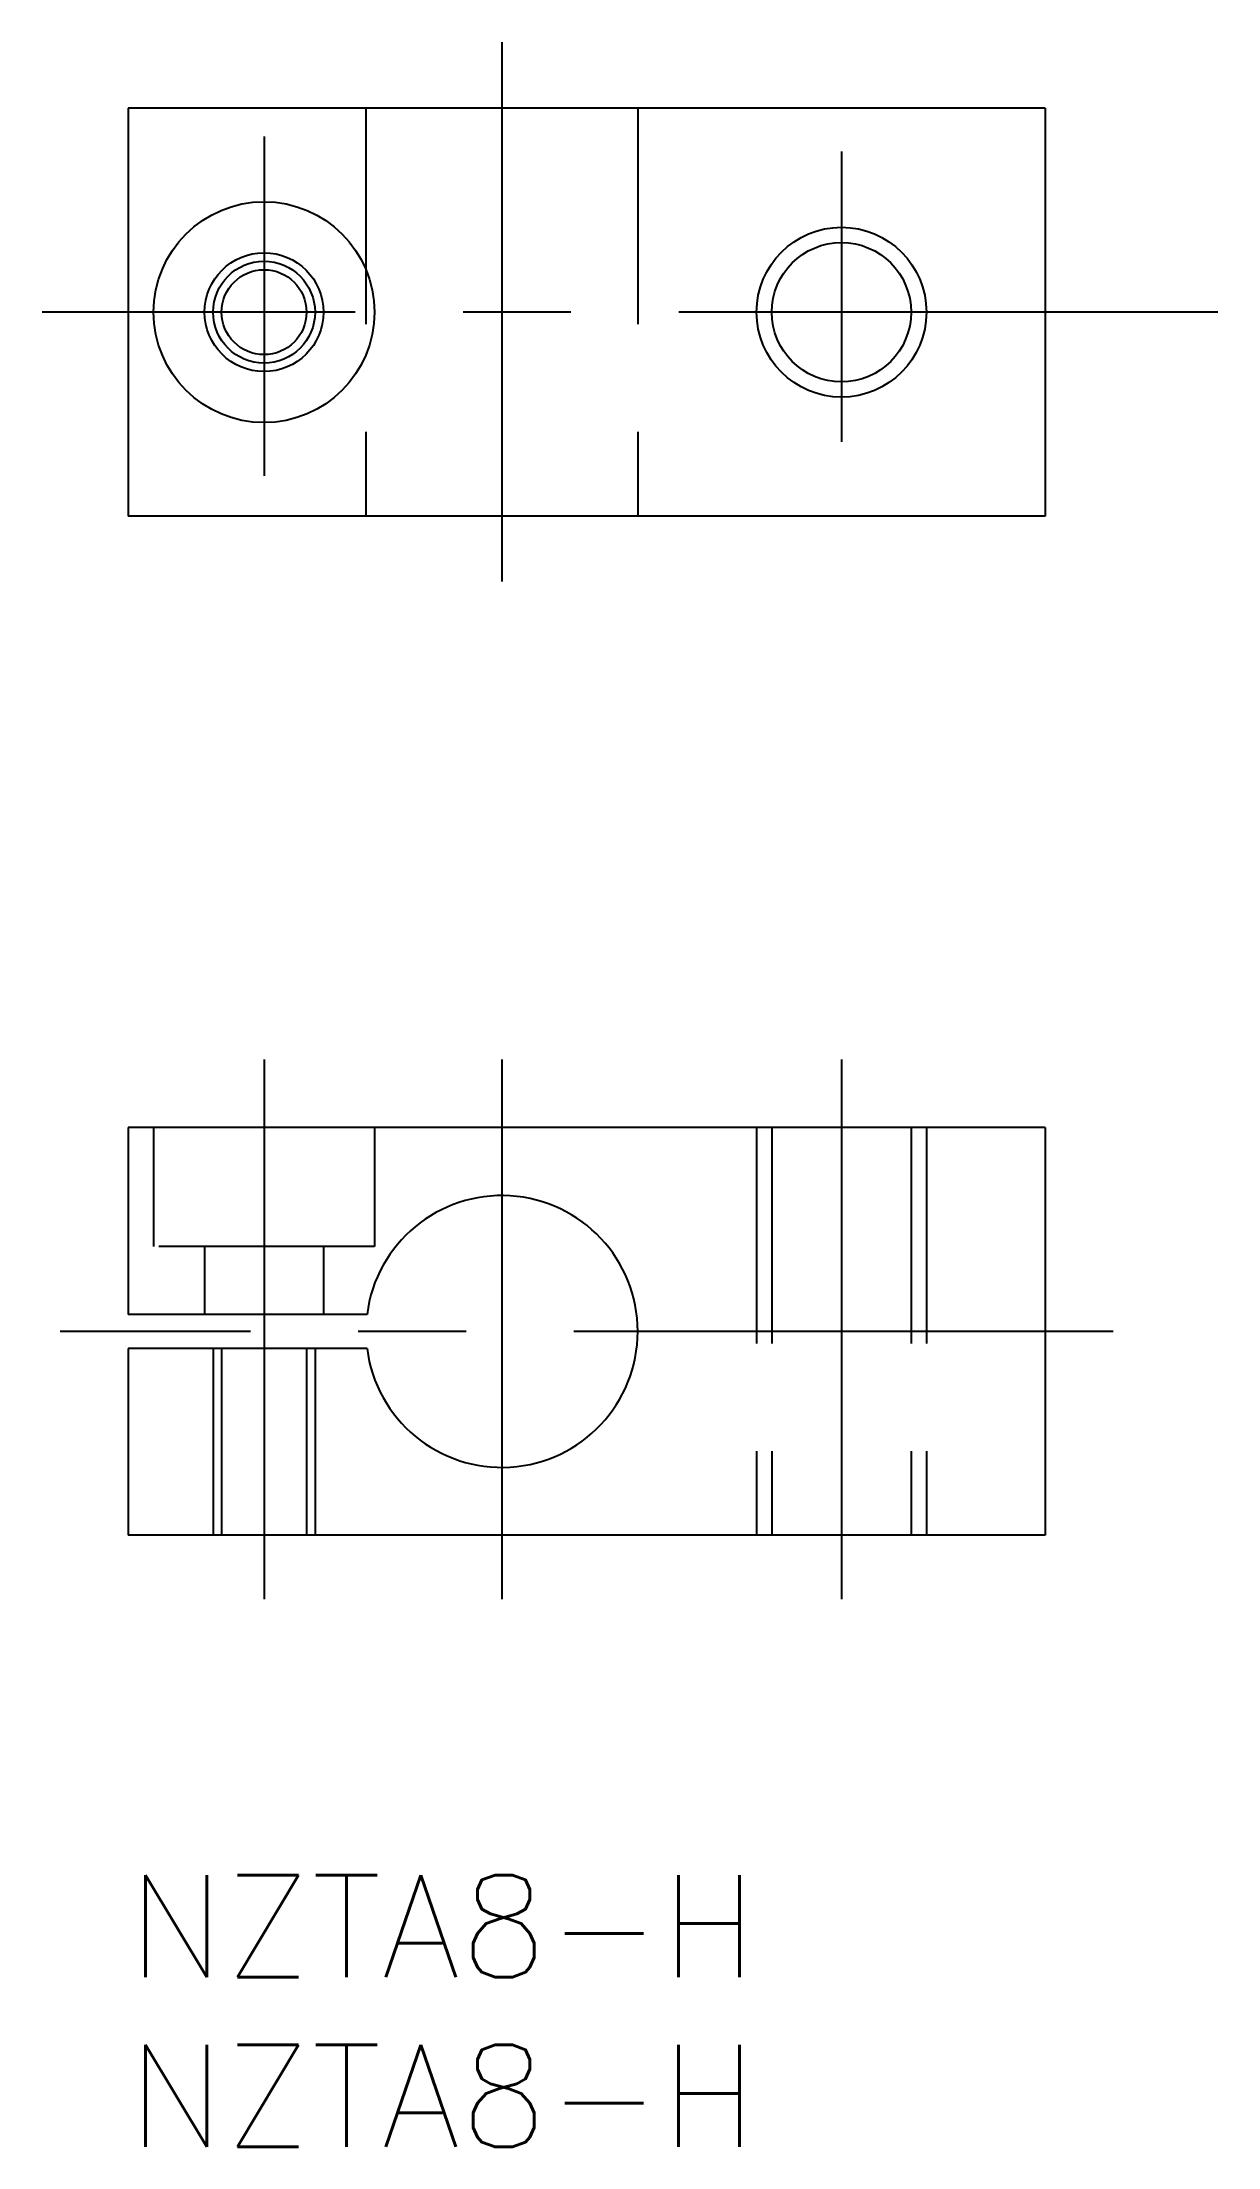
# Model space of a CAD drawing. Extents: x -2.5 to 32.1, y -8 to 53.9.
import ezdxf

# ---------------------------------------------------------------- set-up
doc = ezdxf.new("R2010")
doc.units = 0
doc.header["$LTSCALE"] = 0.5
doc.linetypes.add('CENTER', pattern=[50.8, 31.75, -6.35, 6.35, -6.35])
doc.linetypes.add('DASHED', pattern=[19.05, 12.7, -6.35])
for name, color, linetype in [('MSM_CENTER', 1, 'CENTER'), ('MSM_CONTINUOUS', 7, 'CONTINUOUS'), ('MSM_DASHED', 4, 'DASHED'), ('MSM_NARROW', 5, 'CONTINUOUS'), ('MSM_PART_NUMBER', 7, 'CONTINUOUS')]:
    doc.layers.add(name, color=color, linetype=linetype)
doc.styles.get("Standard").update_dxf_attribs({"font": 'txt.shx', "height": 1, "bigfont": 'bigfont.shx'})

# ---------------------------------------------------------------- blocks, each defined once
blk = doc.blocks.new('*U27')
at = {"layer": 'MSM_PART_NUMBER'}
blk.add_text('NZTA8-H', height=3, dxfattribs=at).set_placement((0, -3))
blk = doc.blocks.new('*U28')
at = {"layer": 'MSM_PART_NUMBER'}
blk.add_text('NZTA8-H', height=3, dxfattribs=at).set_placement((0, -8))

msp = doc.modelspace()

# ---------------------------------------------------------------- linework, layer by layer
at = {"layer": 'MSM_CENTER'}
for p, q in [((11, 53.949115), (11, 36.742427)), ((4, 51.173843), (4, 41.182863)), ((21, 50.729799), (21, 42.181961)), ((32.082494, 46), (-2.534989, 46)), ((4, 24), (4, 8)), ((11, 24), (11, 8)), ((21, 24), (21, 8)), ((29, 16), (-2, 16))]:
    msp.add_line(p, q, dxfattribs=at)
at = {"layer": 'MSM_CONTINUOUS'}
for p, q in [((0, 52), (0, 40)), ((27, 52), (0, 52)), ((27, 52), (27, 40)), ((27, 40), (0, 40)), ((0, 22), (0, 16.5)), ((27, 22), (0, 22)), ((27, 22), (27, 10)), ((7.031373, 16.5), (0, 16.5)), ((0, 15.5), (0, 10)), ((7.031373, 15.5), (0, 15.5)), ((27, 10), (0, 10))]:
    msp.add_line(p, q, dxfattribs=at)
for centre, radius in [((4, 46), 3.25), ((4, 46), 1.75), ((21, 46), 2.05), ((4, 46), 1.25)]:
    msp.add_circle(centre, radius, dxfattribs=at)
msp.add_arc((11, 16), 4, 187.180756, 172.819244, dxfattribs=at)
at = {"layer": 'MSM_DASHED'}
for p, q in [((7, 52), (7, 40)), ((15, 52), (15, 40)), ((0.75, 22), (0.75, 18.5)), ((7.25, 22), (7.25, 18.5)), ((18.5, 22), (18.5, 10)), ((18.95, 22), (18.95, 10)), ((23.05, 22), (23.05, 10)), ((23.5, 22), (23.5, 10)), ((7.25, 18.5), (0.75, 18.5)), ((2.25, 18.5), (2.25, 16.5)), ((5.75, 18.5), (5.75, 16.5)), ((2.5, 15.5), (2.5, 10)), ((2.75, 15.5), (2.75, 10)), ((5.25, 15.5), (5.25, 10)), ((5.5, 15.5), (5.5, 10))]:
    msp.add_line(p, q, dxfattribs=at)
at = {"layer": 'MSM_NARROW'}
for centre, radius in [((21, 46), 2.5), ((4, 46), 1.5)]:
    msp.add_circle(centre, radius, dxfattribs=at)

# ---------------------------------------------------------------- block references
at = {"layer": 'MSM_CONTINUOUS'}
for name in ['*U27', '*U28']:
    msp.add_blockref(name, (0, 0), dxfattribs=at)

doc.saveas('drawing.dxf')
